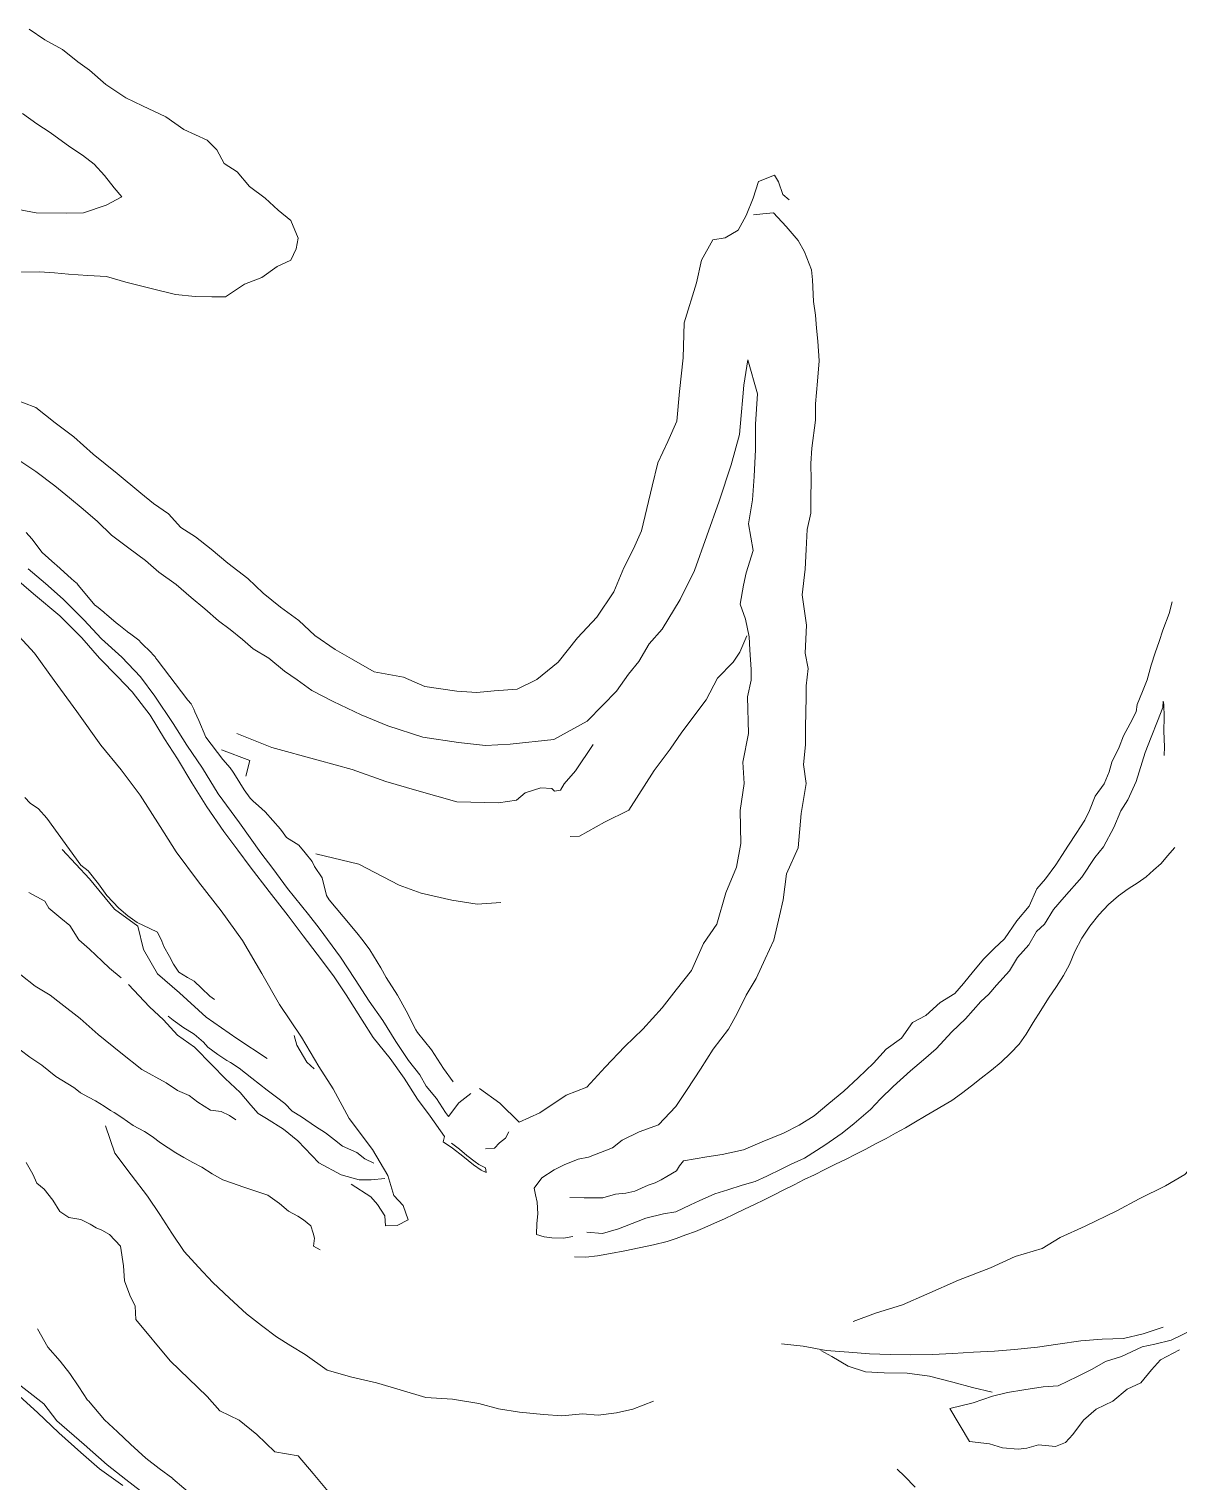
# Model space of a CAD drawing. Extents: x 683321 to 688873, y 7661944 to 7668387.
# Drawn here: x 687874.3 to 688102.4, y 7667466.3 to 7667754.5 of the extents above; entities that cross this region are included whole.
import ezdxf

# ---------------------------------------------------------------- set-up
doc = ezdxf.new("R2010")
doc.units = 0
doc.header["$MEASUREMENT"] = 0
doc.layers.add('01 CRESTA_Line', color=3, linetype='Continuous', lineweight=20)

msp = doc.modelspace()

# ---------------------------------------------------------------- linework, layer by layer
at = {"layer": '01 CRESTA_Line'}
for points in [[(687872.3, 7667706.29, 4361.13), (687876.42, 7667706.39, 4361.64), (687879.36, 7667706.2, 4362.01), (687882.17, 7667705.91, 4362.48), (687885.98, 7667705.67, 4363.05), (687889.67, 7667705.43, 4363.25), (687893.53, 7667704.35, 4363.61), (687898.29, 7667703.11, 4364.37), (687903.35, 7667701.87, 4364.97), (687907.24, 7667701.5, 4365.39), (687910.59, 7667701.43, 4366.04), (687913.26, 7667701.4, 4366.35), (687917.06, 7667703.94, 4366.39), (687920.49, 7667705.24, 4366.91), (687923.5, 7667707.41, 4367.06), (687926.23, 7667708.69, 4367.49), (687927.32, 7667710.96, 4367.33), (687927.7, 7667713.06, 4366.86), (687926.21, 7667716.58, 4366.33), (687923.72, 7667718.58, 4366.49), (687921.13, 7667721.02, 4366.71), (687918.05, 7667723.3, 4366.97), (687915.62, 7667726.19, 4367.72), (687913.02, 7667727.85, 4368.16), (687911.53, 7667730.58, 4369.29), (687909.63, 7667732.52, 4370.09), (687904.99, 7667734.63, 4370.49), (687901.44, 7667737.11, 4370.79), (687896.84, 7667739.31, 4371.28), (687893.49, 7667740.89, 4371.35), (687889.54, 7667743.55, 4371.85), (687886.33, 7667746.4, 4372.44), (687884, 7667748.06, 4372.51), (687880.92, 7667750.5, 4373.11), (687877.42, 7667752.41, 4373.33), (687874.32, 7667754.54, 4373.6)], [(687873.03, 7667737.81, 4370.55), (687875.86, 7667735.75, 4370.21), (687878.52, 7667734.05, 4369.83), (687882.42, 7667731.15, 4369.33), (687884.89, 7667729.52, 4368.61), (687887.26, 7667727.75, 4368.33), (687889.3, 7667725.52, 4368.07), (687891.18, 7667723.04, 4367.56), (687892.72, 7667721.23, 4366.64), (687889.59, 7667719.62, 4365.38), (687885.09, 7667718.09, 4364.12), (687881.77, 7667718.03, 4363.8), (687875.74, 7667718.09, 4363.1), (687871.14, 7667718.97, 4362.89)], [(688025.11, 7667720.63, 4334.12), (688023.81, 7667721.69, 4336.08), (688022.97, 7667724.25, 4336.85), (688022.18, 7667725.55, 4337.3), (688018.99, 7667724.27, 4337.7), (688017.96, 7667721, 4337.48), (688016.52, 7667717.57, 4337.73), (688014.96, 7667714.65, 4337.68), (688012.4, 7667713.15, 4338.52), (688009.91, 7667712.71, 4340.3), (688007.72, 7667708.72, 4340.9), (688006.72, 7667704.23, 4340.91), (688004.22, 7667696.24, 4340.91), (688004.04, 7667689.35, 4340.31), (688003.32, 7667682.64, 4340.01), (688002.83, 7667676.77, 4340.22), (688001.04, 7667672.75, 4340.96), (687999, 7667668.47, 4341.32), (687997.92, 7667663.83, 4341.42), (687995.82, 7667655.02, 4341.21), (687994.17, 7667651.43, 4341.41), (687992.27, 7667647.64, 4342.15), (687990.31, 7667642.91, 4341.95), (687986.92, 7667637.89, 4342.69), (687983.07, 7667633.75, 4342.71), (687979.27, 7667628.96, 4342.98), (687975.01, 7667625.49, 4342.86), (687971.11, 7667623.59, 4343.19), (687966.57, 7667623.29, 4342.76), (687963.15, 7667622.91, 4343.66), (687959.18, 7667623.21, 4343.89), (687952.84, 7667624.14, 4344.01), (687948.61, 7667625.96, 4344.7), (687942.79, 7667627.03, 4344.82), (687938.3, 7667629.62, 4345.43), (687935.05, 7667631.48, 4345.43), (687931.01, 7667634.24, 4345.9), (687927.84, 7667637.21, 4345.91), (687924.16, 7667639.86, 4346.72), (687920.73, 7667642.62, 4347.07), (687917.74, 7667645.52, 4347.27), (687913.71, 7667648.57, 4347.47), (687910.45, 7667651.36, 4347.88), (687907.31, 7667653.83, 4348.37), (687904.43, 7667655.66, 4348.67), (687901.95, 7667658.4, 4349.02), (687899.01, 7667660.39, 4349.17), (687896.46, 7667662.5, 4350.09), (687891.79, 7667666.36, 4350.26), (687887.02, 7667670.18, 4351.16), (687883.19, 7667673.62, 4351.36), (687879.5, 7667676.43, 4351.85), (687875.69, 7667679.44, 4352.15), (687870.78, 7667681.33, 4352.35)], [(688017.99, 7667717.67, 4336.17), (688019.84, 7667717.89, 4336.47), (688022, 7667718.08, 4337.03), (688024.45, 7667715.35, 4336.83), (688026.85, 7667712.62, 4335.88), (688028.15, 7667710.32, 4335.52), (688029.53, 7667706.77, 4335.24), (688029.7, 7667704.8, 4335.21), (688029.93, 7667700.52, 4335.07), (688030.33, 7667697.8, 4334.63), (688030.51, 7667695.19, 4334.38), (688030.75, 7667692.63, 4334.04), (688031.01, 7667688.71, 4333.75), (688030.69, 7667684.67, 4333.55), (688030.32, 7667680.2, 4333.34), (688030.27, 7667676.94, 4332.94), (688029.58, 7667671.4, 4332.71), (688029.38, 7667668.35, 4332.34), (688029.42, 7667665.03, 4331.68), (688029.37, 7667661.41, 4331.46), (688029.39, 7667658.51, 4330.88), (688028.67, 7667655.24, 4330.91), (688028.48, 7667651.28, 4330.04), (688028.27, 7667647.37, 4329.58), (688027.67, 7667642.32, 4329.32), (688028.52, 7667636.31, 4328.91), (688028.22, 7667630.71, 4328.15), (688028.86, 7667627.68, 4328.21), (688028.45, 7667624.26, 4328.26), (688028.45, 7667621.78, 4328.16), (688028.37, 7667619.24, 4327.91), (688028.3, 7667615.88, 4327.77), (688028.29, 7667612.57, 4327.42), (688027.93, 7667608.67, 4327.54), (688028.43, 7667604.9, 4327.02), (688027.46, 7667598.92, 4326.76), (688026.85, 7667592.08, 4325.84), (688024.53, 7667586.93, 4325.43), (688023.91, 7667581.81, 4325.16), (688023.19, 7667578.65, 4325.03), (688022.05, 7667573.8, 4324.54), (688020.34, 7667570.06, 4324.25), (688018.51, 7667566.21, 4323.72), (688016.56, 7667562.9, 4323.15), (688014.79, 7667559.28, 4323.08), (688013.03, 7667556.17, 4322.62), (688009.98, 7667552.16, 4322.24), (688007.5, 7667548.18, 4322.27), (688004.83, 7667544.14, 4322.1), (688002.61, 7667540.82, 4321.84), (687999.19, 7667537.14, 4321.84), (687995.32, 7667535.78, 4321.47), (687991.96, 7667534.11, 4321.3), (687990.01, 7667532.63, 4321.18), (687985.29, 7667530.72, 4321.17), (687983.24, 7667530.33, 4321.42), (687980.43, 7667529.23, 4321.06), (687978.48, 7667528.23, 4320.87), (687976.05, 7667526.67, 4320.77), (687974.47, 7667524.61, 4320.28), (687974.79, 7667523.29, 4320.42), (687975.08, 7667521.84, 4320.38), (687975.23, 7667519.52, 4320.23), (687975.03, 7667517.57, 4319.92), (687974.99, 7667515.4, 4319.52), (687976.47, 7667514.91, 4319.29), (687977.98, 7667514.77, 4319.02), (687980.35, 7667514.65, 4318.76), (687982.2, 7667515.04, 4318.52)], [(687872.26, 7667669.05, 4350.2), (687875.66, 7667666.8, 4350.12), (687879.43, 7667663.93, 4349.88), (687882.36, 7667661.53, 4349.42), (687885.08, 7667659.28, 4349.14), (687887.92, 7667656.84, 4348.9), (687890.7, 7667654.13, 4348.5), (687894.09, 7667651.59, 4348.29), (687897.42, 7667649.11, 4348.05), (687900.03, 7667646.83, 4347.63), (687903.48, 7667644.37, 4347.36), (687906.45, 7667641.78, 4346.94), (687909.21, 7667639.55, 4346.68), (687911.92, 7667637.17, 4346.52), (687914.22, 7667635.42, 4346.45), (687916.64, 7667633.41, 4345.99), (687918.78, 7667631.61, 4345.71), (687921.86, 7667629.72, 4345.56), (687924.96, 7667627.13, 4345.23), (687927.52, 7667625.47, 4345.13), (687930.4, 7667623.35, 4344.76), (687934.63, 7667621.12, 4344.41), (687940.19, 7667618.52, 4344.06), (687945.51, 7667616.34, 4343.54), (687952.45, 7667614.04, 4343.05), (687959.5, 7667613.02, 4343.02), (687964.88, 7667612.39, 4342.83), (687969.71, 7667612.68, 4342.59), (687978.42, 7667613.59, 4342.51), (687985.04, 7667617.25, 4341.73), (687988.15, 7667620.41, 4341.08), (687990.81, 7667623.22, 4340.8), (687993.18, 7667626.55, 4340.58), (687995.26, 7667629.11, 4340.35), (687997.34, 7667632.56, 4339.73), (687999.86, 7667635.47, 4339.53), (688003.44, 7667641.37, 4339.26), (688006.31, 7667647.12, 4338.62), (688008.72, 7667654.02, 4338.04), (688011.2, 7667660.88, 4337.49), (688013.6, 7667668.09, 4336.9), (688015.23, 7667674.08, 4336.54), (688015.53, 7667677.86, 4336.59), (688015.9, 7667681.55, 4336.19), (688016.11, 7667683.92, 4335.86), (688016.88, 7667688.9, 4335.1), (688018.81, 7667682.15, 4334.28), (688018.39, 7667676.18, 4334.47), (688018.38, 7667671.16, 4334.05), (688018.16, 7667665.79, 4333.41), (688017.79, 7667661.13, 4333.79), (688017.01, 7667656.37, 4333.16), (688017.91, 7667651.1, 4332.18), (688016.57, 7667646.68, 4332.77), (688016.03, 7667644.25, 4333.95), (688015.36, 7667640.43, 4333.95), (688016.41, 7667637.5, 4332.88), (688017.17, 7667633.96, 4331.99), (688017.25, 7667631.39, 4331.65), (688017.52, 7667627.47, 4330.68), (688017.52, 7667625.39, 4330.68), (688016.84, 7667622.04, 4330.38), (688016.99, 7667614.81, 4330.09), (688015.92, 7667609.12, 4330.33), (688016.13, 7667604.9, 4329.82), (688015.36, 7667599.52, 4328.95), (688015.46, 7667593, 4328.56), (688014.64, 7667588.3, 4327.94), (688012.51, 7667583.21, 4327.48), (688010.7, 7667577, 4326.66), (688008.06, 7667573.14, 4326.51), (688005.68, 7667567.8, 4326.54), (688002.68, 7667563.95, 4326.4), (687999.88, 7667560.38, 4325.82), (687996.07, 7667556.11, 4325.19), (687992.47, 7667552.73, 4324.53), (687988.61, 7667548.62, 4323.64), (687984.92, 7667544.66, 4322.84), (687980.85, 7667543.03, 4322.63), (687975.62, 7667539.56, 4321.99), (687971.51, 7667537.71, 4321.97), (687967.71, 7667541.47, 4323.49), (687963.66, 7667544.36, 4323.04)], [(687873.75, 7667654.7, 4345.91), (687874.85, 7667653.4, 4345.71), (687876.91, 7667650.73, 4345.09), (687879.46, 7667648.42, 4344.89), (687879.73, 7667648.2, 4344.88), (687882.72, 7667645.48, 4344.46), (687883.68, 7667644.67, 4344.39), (687883.77, 7667644.59, 4344.37), (687884.08, 7667644.19, 4344.31), (687884.12, 7667644.14, 4344.31), (687887.37, 7667640.27, 4343.95), (687887.67, 7667640.03, 4343.93), (687889.15, 7667638.84, 4343.86), (687889.27, 7667638.74, 4343.85), (687889.38, 7667638.65, 4343.84), (687889.65, 7667638.42, 4343.83), (687891.62, 7667636.74, 4343.62), (687892.11, 7667636.35, 4343.57), (687893.76, 7667635.03, 4343.41), (687893.92, 7667634.91, 4343.4), (687894.23, 7667634.67, 4343.38), (687896.08, 7667633.29, 4343.32), (687896.58, 7667632.79, 4343.28), (687898.58, 7667630.79, 4343.13), (687898.66, 7667630.71, 4343.12), (687898.73, 7667630.63, 4343.11), (687899.32, 7667629.98, 4343), (687899.42, 7667629.83, 4342.97), (687899.75, 7667629.38, 4342.94), (687905.8, 7667621.42, 4342.04), (687906.45, 7667620.67, 4341.99), (687906.98, 7667619.59, 4341.49), (687907.22, 7667619.07, 4341.25), (687908.02, 7667617.36, 4340.45), (687909.39, 7667614.04, 4338.68), (687912.73, 7667609.64, 4337.96), (687914.18, 7667608.01, 4338), (687914.8, 7667607.15, 4338.02), (687915.25, 7667606.39, 4337.94), (687917, 7667603.62, 4337.78), (687918.14, 7667601.97, 4337.8), (687918.76, 7667601.4, 4337.8), (687919.85, 7667600.42, 4337.81), (687921.14, 7667599.23, 4337.81), (687924.21, 7667595.84, 4337.22), (687924.69, 7667595.08, 4337.12), (687925.37, 7667594.16, 4337.11), (687927.85, 7667592.64, 4338.65), (687929.06, 7667591.12, 4338.73), (687930.46, 7667589.42, 4338.38), (687930.96, 7667588.43, 4337.87), (687932.45, 7667586.14, 4337), (687933.32, 7667582.63, 4334.27), (687933.85, 7667581.79, 4333.94), (687936.62, 7667578.46, 4333.29), (687939.35, 7667575.26, 4332.73), (687940.58, 7667573.66, 4332.44), (687941.89, 7667571.89, 4332.06), (687944.06, 7667568.32, 4330.8), (687945.14, 7667566.4, 4330.33), (687947.37, 7667562.87, 4329.63), (687949.14, 7667559.77, 4328.79), (687951.02, 7667556.02, 4327.77), (687951.39, 7667555.48, 4327.61), (687954.14, 7667552.02, 4326.59), (687956.53, 7667548.33, 4325.53), (687958.42, 7667545.71, 4324.33)], [(687961.92, 7667543.4, 4322.52), (687959.54, 7667541.55, 4322.58), (687957.52, 7667538.79, 4322.15), (687956.92, 7667539.58, 4322.3), (687955.11, 7667542.37, 4322.9), (687953.07, 7667544.84, 4323.79), (687951.8, 7667547.07, 4323.99), (687949.56, 7667549.9, 4324.53), (687947.04, 7667553.72, 4325.46), (687944.48, 7667557.86, 4326.5), (687941.76, 7667561.68, 4327.44), (687939.01, 7667566.02, 4328.52), (687936.06, 7667570.43, 4329.46), (687931.89, 7667576.15, 4330.79), (687929.77, 7667578.9, 4331.4), (687925.55, 7667584.07, 4332.64), (687922.64, 7667588.01, 4333.48), (687920.28, 7667591.13, 4334.2), (687916.06, 7667597.05, 4335.25), (687911.82, 7667602.83, 4336.28), (687908.7, 7667607.94, 4337.14), (687905.6, 7667612.51, 4337.97), (687902.89, 7667616.76, 4338.65), (687899.27, 7667622.19, 4339.55), (687896.41, 7667626.02, 4340.03), (687892.71, 7667629.94, 4340.53), (687888.68, 7667633.59, 4341.32), (687885.21, 7667637.35, 4341.58), (687881.07, 7667641.41, 4342.09), (687877.61, 7667644.52, 4342.37), (687874.11, 7667647.43, 4342.67)], [(687958.12, 7667533.55, 4321.22), (687959.67, 7667532.32, 4320.97), (687961.15, 7667531.05, 4320.76), (687962.79, 7667529.81, 4320.56), (687963.53, 7667529.3, 4320.4), (687964.87, 7667528.61, 4320.3), (687964.95, 7667527.73, 4320.31), (687963.98, 7667528.2, 4320.46), (687962.5, 7667529.25, 4320.57), (687960.34, 7667530.95, 4320.84), (687958.3, 7667532.54, 4321.18), (687956.46, 7667533.77, 4321.62), (687956.74, 7667534.82, 4321.65), (687953.89, 7667538.86, 4322.42), (687951.38, 7667542.28, 4323.15), (687948.69, 7667546.43, 4323.95), (687945.93, 7667550.3, 4324.84), (687942.56, 7667554.49, 4325.96), (687940.39, 7667557.95, 4326.82), (687937.24, 7667562.94, 4328.01), (687934.73, 7667566.69, 4328.91), (687931.47, 7667571.03, 4329.99), (687928.71, 7667574.67, 4330.77), (687925.71, 7667578.62, 4331.76), (687921.95, 7667583.44, 4332.91), (687918.2, 7667588.36, 4333.97), (687915.7, 7667591.67, 4334.78), (687912.98, 7667595.34, 4335.27), (687909.6, 7667600.22, 4336.15), (687906.57, 7667605, 4336.97), (687903.75, 7667609.74, 4337.67), (687901.21, 7667613.71, 4338.46), (687898.31, 7667618.42, 4339.19), (687894.77, 7667623.06, 4339.97), (687891.83, 7667626.07, 4340.36), (687888.32, 7667629.75, 4341.08), (687884.77, 7667633.75, 4341.57), (687880.41, 7667638.15, 4342.36), (687875.17, 7667642.52, 4342.5), (687871.34, 7667645.84, 4342.87)], [(688101.06, 7667640.93, 4301.26), (688100.42, 7667638.6, 4301.62), (688099.17, 7667635.26, 4302.24), (688098.43, 7667633.05, 4302.45), (688097.68, 7667630.78, 4302.35), (688096.86, 7667628.34, 4302.6), (688096.06, 7667625.47, 4302.85), (688095.16, 7667623.14, 4302.91), (688094.08, 7667620.54, 4303.34), (688093.93, 7667619.1, 4303.26), (688092.7, 7667616.76, 4303.39), (688091.38, 7667614.34, 4303.75), (688090.53, 7667612.1, 4303.62), (688089.09, 7667609.11, 4303.82), (688088.52, 7667607.19, 4303.9), (688087.54, 7667604.8, 4304.06), (688085.79, 7667602.33, 4304.14), (688084.63, 7667599.53, 4304.13), (688083.73, 7667597.62, 4304.22), (688082, 7667594.96, 4304.62), (688080.47, 7667592.61, 4304.69), (688079.15, 7667590.57, 4304.95), (688077.97, 7667588.73, 4305.38), (688075.92, 7667585.97, 4305.5), (688074.21, 7667584, 4305.86), (688072.67, 7667580.53, 4305.9), (688070.26, 7667577.6, 4306.3), (688067.79, 7667574.09, 4306.66), (688065.72, 7667572.13, 4307.1), (688063.66, 7667570.08, 4307.26), (688061.66, 7667567.64, 4307.36), (688059.68, 7667565.22, 4307.74), (688057.93, 7667563.21, 4307.92), (688055.01, 7667561.42, 4308.72), (688052.17, 7667558.82, 4308.79), (688049.55, 7667557.48, 4309.97), (688047.34, 7667554.36, 4309.54), (688044.34, 7667552.19, 4310.29), (688041.78, 7667549.38, 4310.66), (688038.73, 7667546.51, 4310.96), (688035.95, 7667543.85, 4311.08), (688032.93, 7667541.4, 4311.39), (688030.06, 7667538.94, 4312.05), (688027.08, 7667537.12, 4312.39), (688023.94, 7667535.51, 4312.88), (688019.75, 7667533.77, 4313.37), (688016.05, 7667532.21, 4313.82), (688011.8, 7667531.28, 4314.52), (688008.74, 7667530.78, 4315.04), (688004.11, 7667530.03, 4316), (688003.32, 7667529.01, 4314.98), (688002.7, 7667528.04, 4314.46), (688000.84, 7667526.94, 4314.63), (687999.67, 7667526.23, 4314.79), (687998.52, 7667525.64, 4315.15), (687997.1, 7667525.16, 4315.3), (687994.49, 7667524, 4315.4), (687992.69, 7667523.58, 4315.76), (687990.63, 7667523.38, 4315.96), (687988.13, 7667522.7, 4316.14), (687986.41, 7667522.67, 4316.34), (687984.42, 7667522.66, 4316.62), (687981.6, 7667522.74, 4316.75)], [(687938.23, 7667525.38, 4323.39), (687942.12, 7667522.85, 4323.4), (687943.42, 7667521.33, 4322.76), (687944.89, 7667519.08, 4322.39), (687945, 7667517.13, 4321.87), (687947.3, 7667517.21, 4322.42), (687949.54, 7667518.3, 4322.17), (687948.52, 7667521.14, 4322.81), (687946.67, 7667523.13, 4323.28), (687945.51, 7667527.11, 4322.55), (687942.45, 7667532.29, 4323.71), (687937.8, 7667538.45, 4324.91), (687934.61, 7667544.28, 4326.25), (687931.77, 7667548.74, 4326.97), (687928.33, 7667554.54, 4328.28), (687923.96, 7667561.06, 4329.76), (687920.47, 7667567.15, 4331.27), (687916.67, 7667573.75, 4332.98), (687912.45, 7667579.63, 4334.2), (687907.93, 7667585.4, 4335.53), (687903.52, 7667591.32, 4336.61), (687900.34, 7667596.36, 4337.43), (687896.33, 7667602.57, 4338.4), (687892.6, 7667607.6, 4339.23), (687888.55, 7667612.46, 4339.97), (687883.78, 7667619.14, 4340.93), (687879.27, 7667625.3, 4341.68), (687875.39, 7667630.75, 4342.25), (687870.07, 7667636.52, 4342.86)], [(687981.61, 7667594.39, 4336.55), (687983.5, 7667594.41, 4336.83), (687988.47, 7667597.23, 4336.82), (687993.26, 7667599.58, 4337.11), (687998.32, 7667607.45, 4337.08), (688001.46, 7667611.69, 4336.72), (688003.78, 7667615.03, 4336.38), (688008.64, 7667621.47, 4335.73), (688010.86, 7667625.78, 4335.6), (688013.97, 7667628.94, 4334.97), (688015.27, 7667630.96, 4334.57), (688016.66, 7667634.15, 4334.29)], [(687984.97, 7667515.85, 4316.13), (687988.08, 7667515.61, 4315.75), (687991.2, 7667516.5, 4315.51), (687992.45, 7667516.96, 4315.7), (687996.67, 7667518.63, 4314.99), (688000.16, 7667519.49, 4314.66), (688002.61, 7667519.87, 4314.09), (688005.54, 7667521.26, 4313.94), (688007.2, 7667522.08, 4313.86), (688010.34, 7667523.46, 4313.43), (688012.9, 7667524.28, 4312.99), (688015.74, 7667525.18, 4312.8), (688018.32, 7667525.93, 4312.59), (688020.63, 7667526.96, 4312.27), (688023.64, 7667528.45, 4311.74), (688025.45, 7667529.39, 4311.74), (688028.15, 7667530.57, 4311.64), (688032.17, 7667533.14, 4311.05), (688035.62, 7667535.48, 4310.67), (688037.96, 7667537.43, 4310.56), (688041.23, 7667540.18, 4310.15), (688043.17, 7667542.31, 4309.88), (688045.73, 7667544.75, 4309.53), (688049.14, 7667547.89, 4309.07), (688051.7, 7667550.03, 4308.77), (688054.22, 7667552.26, 4308.62), (688057.31, 7667555.63, 4308.25), (688060.05, 7667558.17, 4307.92), (688063.11, 7667561.62, 4307.34), (688064.71, 7667563.06, 4307.45), (688066.23, 7667564.85, 4307.1), (688068.76, 7667567.72, 4306.72), (688070.34, 7667570.34, 4306.84), (688072.64, 7667572.89, 4306.23), (688074.14, 7667575.49, 4305.97), (688075.71, 7667576.94, 4305.84), (688077.48, 7667579.89, 4305.36), (688079.65, 7667582.31, 4305.08), (688083.12, 7667586.3, 4304.86), (688085.72, 7667590.18, 4304.66), (688087.42, 7667592.28, 4304.31), (688089.45, 7667596.16, 4303.98), (688090.88, 7667599.48, 4303.92), (688092.23, 7667601.64, 4303.54), (688093.9, 7667605.25, 4303.17), (688095.71, 7667611.04, 4302.68), (688096.85, 7667614.08, 4302.39), (688098.1, 7667617.24, 4302.17), (688099.19, 7667619.92, 4301.6), (688099.23, 7667621.2, 4301.68), (688099.37, 7667620.54, 4301.89), (688099.48, 7667618.01, 4302.32), (688099.38, 7667615.26, 4302.65), (688099.54, 7667612.16, 4302.56), (688099.44, 7667610.46, 4302.93)], [(687915.51, 7667614.77, 4341.26), (687922.5, 7667612.04, 4340.99), (687931.63, 7667609.5, 4340.78), (687938.41, 7667607.63, 4340.52), (687945.07, 7667605.25, 4340.26), (687951.26, 7667603.48, 4339.54), (687959.19, 7667601.24, 4339.07), (687967.42, 7667601.04, 4339.08), (687971, 7667601.59, 4338.14), (687972.72, 7667603, 4338.3), (687975.81, 7667604, 4338.37), (687978.02, 7667603.85, 4339.18), (687978.55, 7667603.38, 4338.93), (687979.74, 7667603.52, 4338.61), (687980.42, 7667604.83, 4338.73), (687982.69, 7667607.38, 4339.14), (687986.19, 7667612.63, 4339.7)], [(687912.51, 7667611.58, 4337.85), (687918.08, 7667609.41, 4337.78), (687917.31, 7667606.34, 4337.73)], [(687873.46, 7667602.1, 4334.43), (687874.52, 7667600.99, 4334.41), (687876.19, 7667599.82, 4334.62), (687877.83, 7667597.97, 4334.47), (687884.59, 7667588.66, 4333.53), (687886.05, 7667587.53, 4332.99), (687888.06, 7667584.94, 4332.5), (687889.76, 7667582.68, 4332.31), (687892.14, 7667580.13, 4331.82), (687893.89, 7667578.64, 4331.56), (687895.76, 7667577.31, 4331.5), (687898.24, 7667576.09, 4331.34), (687899.76, 7667575.36, 4331.45), (687900.67, 7667573.62, 4330.79), (687901.03, 7667572.57, 4330.36), (687902.2, 7667570.53, 4330.54), (687902.94, 7667569.04, 4329.54), (687904.01, 7667567.44, 4329.1), (687905.77, 7667566.37, 4328.62), (687907.06, 7667565.67, 4328.2), (687908.52, 7667564.25, 4327.9), (687910.17, 7667562.71, 4327.69), (687911.13, 7667562.04, 4327.71)], [(687880.89, 7667591.78, 4332.74), (687886.33, 7667585.97, 4331.63), (687891.25, 7667579.97, 4330.86), (687895.89, 7667576.56, 4331.28), (687897.04, 7667571.94, 4329.67), (687899.82, 7667567.1, 4327.75), (687904.15, 7667563.37, 4327.14), (687909.42, 7667558.53, 4326.32), (687915.55, 7667554.3, 4325.69), (687921.54, 7667550.31, 4325.59)], [(688101.59, 7667592.16, 4305.73), (688100.09, 7667590.51, 4305.85), (688098.89, 7667588.99, 4306.04), (688097.35, 7667587.68, 4306.2), (688095.91, 7667586.36, 4306.36), (688094.28, 7667585.25, 4306.52), (688092.34, 7667584.01, 4306.68), (688090.38, 7667582.59, 4306.84), (688088.39, 7667580.9, 4306.97), (688086.49, 7667578.84, 4307.16), (688084.68, 7667576.59, 4307.29), (688083.1, 7667574.16, 4307.52), (688081.73, 7667571.58, 4307.72), (688080.68, 7667568.98, 4307.99), (688079.51, 7667566.78, 4308.17), (688078.1, 7667564.62, 4308.35), (688076.51, 7667562.27, 4308.59), (688074.96, 7667559.83, 4308.8), (688073.48, 7667557.47, 4308.99), (688072.08, 7667555.17, 4309.18), (688070.67, 7667553.18, 4309.37), (688068.98, 7667551.39, 4309.55), (688067.13, 7667549.59, 4309.78), (688065.18, 7667547.98, 4310.03), (688063.15, 7667546.39, 4310.28), (688061.22, 7667544.91, 4310.43), (688059.26, 7667543.41, 4310.61), (688057.36, 7667541.99, 4310.8), (688052.23, 7667539, 4311.38), (688049.83, 7667537.54, 4311.64), (688048.15, 7667536.55, 4311.81), (688046.19, 7667535.53, 4312), (688044.3, 7667534.44, 4312.16), (688042.3, 7667533.44, 4312.29), (688040.3, 7667532.35, 4312.47), (688038.28, 7667531.35, 4312.6), (688036.25, 7667530.27, 4312.8), (688034.25, 7667529.35, 4312.94), (688032.12, 7667528.31, 4313.14), (688030.11, 7667527.27, 4313.34), (688028.08, 7667526.3, 4313.54), (688026.05, 7667525.25, 4313.76), (688024.05, 7667524.24, 4313.98), (688022.09, 7667523.25, 4314.22), (688020.15, 7667522.29, 4314.47), (688018.18, 7667521.34, 4314.67), (688016.19, 7667520.4, 4314.84), (688014.19, 7667519.44, 4315.07), (688012.27, 7667518.5, 4315.27), (688010.29, 7667517.67, 4315.43), (688008.33, 7667516.77, 4315.67), (688006.48, 7667516, 4315.88), (688004.55, 7667515.31, 4316.06), (688002.67, 7667514.59, 4316.27), (688000.89, 7667514.03, 4316.45), (687998.14, 7667513.33, 4316.73), (687995.33, 7667512.74, 4317.04), (687992.49, 7667512.18, 4317.38), (687989.62, 7667511.66, 4317.7), (687987.03, 7667511.15, 4317.99), (687984.76, 7667510.94, 4318.24), (687982.52, 7667510.96, 4318.49)], [(687931.17, 7667590.9, 4339.01), (687939.7, 7667588.86, 4339.06), (687947.75, 7667584.73, 4338.57), (687952.12, 7667583.15, 4338.39), (687958.14, 7667581.71, 4338.72), (687963.21, 7667580.94, 4338.34), (687967.89, 7667581.25, 4337.79)], [(687874.27, 7667583.24, 4329.5), (687877.46, 7667581.5, 4330.22), (687878.25, 7667580.17, 4330.47), (687880.59, 7667578.19, 4330.11), (687882.41, 7667576.69, 4329.38), (687884.22, 7667573.87, 4329.13), (687886.32, 7667572.02, 4328.96), (687888.84, 7667569.61, 4328.84), (687890.24, 7667568.27, 4328.78), (687892.59, 7667566.31, 4328.53)], [(687872.7, 7667566.94, 4320.38), (687875.51, 7667564.69, 4320.35), (687878.53, 7667562.86, 4320.32), (687880.65, 7667561.24, 4320.25), (687884.46, 7667558.23, 4319.99), (687888.03, 7667555.07, 4319.68), (687892.51, 7667551.44, 4319.86), (687896.68, 7667548.15, 4319.87), (687901.48, 7667545.48, 4319.92), (687903.77, 7667543.96, 4319.87), (687906.1, 7667543.01, 4319.93), (687907.81, 7667541.66, 4320.32), (687910.33, 7667540.05, 4321.02), (687912.41, 7667539.82, 4321.16), (687914.06, 7667538.98, 4321.9), (687915.36, 7667538.17, 4322.85)], [(687944.87, 7667526.51, 4320.67), (687942.19, 7667526.28, 4321.66), (687939.8, 7667526.25, 4322.66), (687936.19, 7667527.25, 4323.62), (687931.79, 7667529.61, 4323.81), (687927.6, 7667533.96, 4324.05), (687924.78, 7667536.27, 4324.11), (687921.44, 7667538.42, 4324.77), (687919.75, 7667539.39, 4325.27), (687918.28, 7667541.06, 4324.69), (687916.22, 7667543.56, 4324.9), (687913.23, 7667546.38, 4326.46), (687910.66, 7667549, 4326.67), (687907.13, 7667552.57, 4326.82), (687903.78, 7667554.92, 4327.57), (687900.95, 7667558.02, 4327.98), (687898.23, 7667560.55, 4328.47), (687894.03, 7667564.99, 4328.38)], [(687942.67, 7667529.55, 4320.89), (687940.92, 7667530.39, 4321.3), (687939.33, 7667531.69, 4321.51), (687936.5, 7667532.92, 4321.76), (687934.87, 7667534.18, 4322.2), (687933.09, 7667535.56, 4322.38), (687931.15, 7667536.86, 4322.55), (687928.38, 7667538.73, 4322.72), (687926.49, 7667539.89, 4323.12), (687925.04, 7667541.39, 4323.22), (687923.4, 7667542.67, 4323.56), (687921.57, 7667544.04, 4323.84), (687920.02, 7667545.2, 4324.07), (687918.48, 7667546.43, 4324.13), (687916, 7667548.37, 4324.33), (687914.3, 7667549.5, 4324.47), (687913.57, 7667549.93, 4324.81), (687911.77, 7667551.11, 4325.06), (687910.75, 7667551.81, 4325.14), (687909.8, 7667552.6, 4325.25), (687908.92, 7667553.53, 4325.35), (687907.04, 7667555.14, 4325.57), (687904.83, 7667556.56, 4325.72), (687903.85, 7667557.27, 4325.83), (687902.91, 7667557.93, 4325.92), (687901.88, 7667558.71, 4325.99)], [(687930.88, 7667548.29, 4327.93), (687929.39, 7667549.6, 4328.12), (687927.44, 7667552.97, 4328.54), (687926.9, 7667554.86, 4328.98)], [(687932.08, 7667512.39, 4320.53), (687930.72, 7667513.07, 4320.69), (687930.91, 7667514.71, 4320.91), (687930.69, 7667515.7, 4320.81), (687930.21, 7667517.13, 4320.55), (687928.72, 7667518.33, 4320.6), (687927.61, 7667519.04, 4320.54), (687925.76, 7667520.05, 4320.58), (687924.01, 7667521.57, 4320.46), (687921.65, 7667523.23, 4320.15), (687916.94, 7667524.81, 4320.34), (687914.48, 7667525.64, 4320.55), (687912.73, 7667526.27, 4320.72), (687910.63, 7667527.43, 4320.12), (687908.56, 7667528.76, 4319.85), (687906.8, 7667529.68, 4319.96), (687904.99, 7667530.71, 4319.82), (687903.42, 7667531.61, 4319.78), (687900.39, 7667533.59, 4319.34), (687898.75, 7667534.86, 4319.06), (687897.21, 7667535.83, 4318.99), (687894.99, 7667537.06, 4318.81), (687892.74, 7667538.62, 4318.93), (687891.18, 7667539.62, 4318.93), (687890.45, 7667540.03, 4318.53), (687889.23, 7667540.88, 4318.52), (687887.51, 7667541.89, 4318.21), (687886.14, 7667542.68, 4318.09), (687884.54, 7667543.51, 4318.1), (687883.81, 7667544.09, 4318.02), (687883.17, 7667544.56, 4317.98), (687879.62, 7667546.74, 4317.48), (687876.83, 7667548.98, 4317.06), (687874.46, 7667550.6, 4316.5), (687872.53, 7667552.06, 4316.08)], [(687998.17, 7667482.33, 4316.16), (687994.07, 7667480.75, 4316.48), (687990.81, 7667480, 4316.76), (687987.18, 7667479.54, 4317.02), (687984.1, 7667479.82, 4317.19), (687980, 7667479.45, 4317.46), (687976.37, 7667479.72, 4317.87), (687971.62, 7667480.19, 4318.3), (687967.43, 7667480.84, 4318.65), (687963.52, 7667481.87, 4318.94), (687958.3, 7667482.71, 4319.26), (687952.99, 7667483.08, 4319.48), (687947.92, 7667484.58, 4319.69), (687943.26, 7667485.98, 4319.83), (687938.31, 7667487.09, 4319.92), (687933.44, 7667488.5, 4319.88), (687929.1, 7667491.6, 4319.81), (687926.24, 7667493.34, 4319.79), (687923.39, 7667495.08, 4319.77), (687920.4, 7667497.38, 4319.7), (687917.42, 7667499.69, 4319.64), (687914.09, 7667502.79, 4319.6), (687910.76, 7667505.89, 4319.58), (687907.91, 7667508.95, 4319.54), (687905.05, 7667512.01, 4319.49), (687902.64, 7667515.68, 4319.43), (687900.23, 7667519.34, 4319.38), (687897.81, 7667523, 4319.46), (687894.55, 7667527.27, 4319.54), (687891.3, 7667531.54, 4319.59), (687889.5, 7667536.93, 4319.68)], [(688037.75, 7667498.17, 4314.62), (688042.19, 7667499.79, 4314.32), (688047.53, 7667501.42, 4313.98), (688052.37, 7667503.6, 4313.56), (688058.68, 7667506.37, 4312.96), (688064.98, 7667508.78, 4312.27), (688069.9, 7667511.05, 4311.74), (688075.24, 7667512.66, 4311.69), (688078.82, 7667514.79, 4311.27), (688083.79, 7667517.08, 4311.18), (688090.05, 7667520.12, 4310.7), (688094.51, 7667522.46, 4310.67), (688099.74, 7667525.09, 4309.72), (688103.56, 7667527.28, 4309.35), (688106.57, 7667530.7, 4309.08), (688108.43, 7667533.14, 4308.27), (688112.59, 7667536.49, 4308.22), (688116.97, 7667539.11, 4307.99)], [(687969.5, 7667535.74, 4319.6), (687968.82, 7667534.5, 4319.49), (687967.63, 7667533.58, 4319.43), (687966.66, 7667532.51, 4319.48), (687964.84, 7667532.39, 4319.51)], [(687873.74, 7667529.72, 4310.17), (687875.05, 7667527.37, 4310.31), (687875.89, 7667525.6, 4310.44), (687877.3, 7667524.4, 4310.69), (687879.04, 7667522.19, 4310.44), (687880.45, 7667519.96, 4310.34), (687882.2, 7667518.79, 4310.53), (687884.58, 7667518.41, 4310.53), (687886.42, 7667517.46, 4310.49), (687887.62, 7667516.72, 4310.41), (687888.76, 7667516.25, 4310.51), (687890.3, 7667515.4, 4310.46), (687892.43, 7667513.08, 4310.35), (687893.06, 7667509.17, 4310.28), (687893.28, 7667506.23, 4310.31), (687894.29, 7667503.35, 4310.32), (687895.34, 7667501.22, 4310.15), (687895.47, 7667498.56, 4310.38), (687902.29, 7667490.37, 4310.31), (687909.66, 7667483.28, 4309.8), (687912.18, 7667480.45, 4310.06), (687915.97, 7667478.54, 4310.37), (687919.52, 7667475.72, 4310.58), (687923.08, 7667472.32, 4310.98), (687927.68, 7667471.47, 4311.23), (687930.68, 7667468.01, 4311.16), (687933.66, 7667464.41, 4311.39)], [(687907.17, 7667463.25, 4300.72), (687902.82, 7667466.93, 4300.74), (687902.84, 7667466.99, 4300.74), (687900.15, 7667469, 4300.75), (687897.47, 7667471.02, 4300.66), (687894.42, 7667473.79, 4300.66), (687891.85, 7667476.23, 4300.68), (687889.29, 7667478.66, 4300.69), (687886.08, 7667482.4, 4300.7), (687885.94, 7667482.52, 4300.7), (687884.16, 7667485.17, 4300.73), (687882.38, 7667487.82, 4300.75), (687880.46, 7667490.29, 4300.76), (687878.05, 7667493.05, 4300.76), (687876.02, 7667496.71, 4300.78)], [(688099.25, 7667497.03, 4309.57), (688095.28, 7667495.68, 4309.92), (688091.41, 7667494.8, 4310.2), (688087.14, 7667494.67, 4310.48), (688082.93, 7667494.34, 4310.9), (688078.38, 7667493.66, 4311.34), (688074.34, 7667493.08, 4311.75), (688069.74, 7667492.61, 4312.15), (688065.82, 7667492.26, 4312.48), (688061.67, 7667492.07, 4312.81), (688057.53, 7667491.79, 4313.18), (688053.46, 7667491.63, 4313.47), (688049.24, 7667491.55, 4313.77), (688045.09, 7667491.59, 4314.15), (688040.99, 7667491.74, 4314.35), (688036.89, 7667492.09, 4314.59), (688032.39, 7667492.4, 4314.97), (688027.84, 7667493.24, 4315.05), (688023.56, 7667493.71, 4315.36)], [(688102.48, 7667492.52, 4314.23), (688098.75, 7667490.55, 4313.9), (688096.95, 7667488.55, 4313.78), (688094.82, 7667485.99, 4313.87), (688092.1, 7667484.74, 4313.88), (688089.29, 7667482.33, 4313.95), (688085.94, 7667480.73, 4313.72), (688083.46, 7667478.59, 4313.8), (688081.37, 7667475.76, 4313.36), (688079.86, 7667474.17, 4313.25), (688077.87, 7667473.37, 4313.22), (688074.53, 7667473.66, 4313.02), (688072.21, 7667473.03, 4313.23), (688070.51, 7667472.82, 4313.11), (688067.38, 7667473.06, 4313.2), (688064.8, 7667473.85, 4312.99), (688060.85, 7667474.35, 4312.57), (688056.95, 7667480.91, 4312.74), (688061.56, 7667482.01, 4312.66), (688065.38, 7667483.36, 4312.77), (688068.4, 7667484.07, 4313), (688071.63, 7667484.6, 4312.88), (688075.46, 7667485.2, 4313.2), (688078.44, 7667485.37, 4313.83), (688082.27, 7667487.24, 4313.81), (688085.18, 7667488.68, 4313.58), (688087.81, 7667490.2, 4313.67), (688090.96, 7667491.21, 4313.2), (688095.07, 7667493.09, 4313.56), (688097.63, 7667493.67, 4313.8), (688100.84, 7667494.43, 4314.2), (688105.58, 7667496.74, 4313.98)], [(688031.38, 7667492.37, 4315.29), (688033.57, 7667491.22, 4315.21), (688036.76, 7667489.28, 4315.07), (688040.22, 7667488.16, 4314.65), (688043.94, 7667487.98, 4314.27), (688048.51, 7667487.88, 4313.86), (688052.88, 7667487.33, 4313.51), (688057.51, 7667486.1, 4313.01), (688061.44, 7667485.06, 4312.6), (688065.31, 7667484.11, 4312.31)], [(687898.71, 7667462.78, 4295.59), (687893.51, 7667466.82, 4295.18), (687889.83, 7667469.69, 4294.44), (687885.22, 7667473.72, 4294), (687879.8, 7667478.44, 4293.34), (687877.23, 7667481.79, 4292.78), (687871.22, 7667486.49, 4292.26)], [(687892.95, 7667465.6, 4295.06), (687888.27, 7667468.95, 4294.55), (687884.59, 7667472.14, 4294.03), (687880.23, 7667476.06, 4293.49), (687875.96, 7667480.08, 4292.98), (687871.67, 7667484.02, 4292.43)], [(688050.06, 7667465.28, 4312.3), (688047.97, 7667467.49, 4312.49), (688046.48, 7667468.82, 4312.63)]]:
    msp.add_polyline3d(points, dxfattribs=at)

doc.saveas('drawing.dxf')
